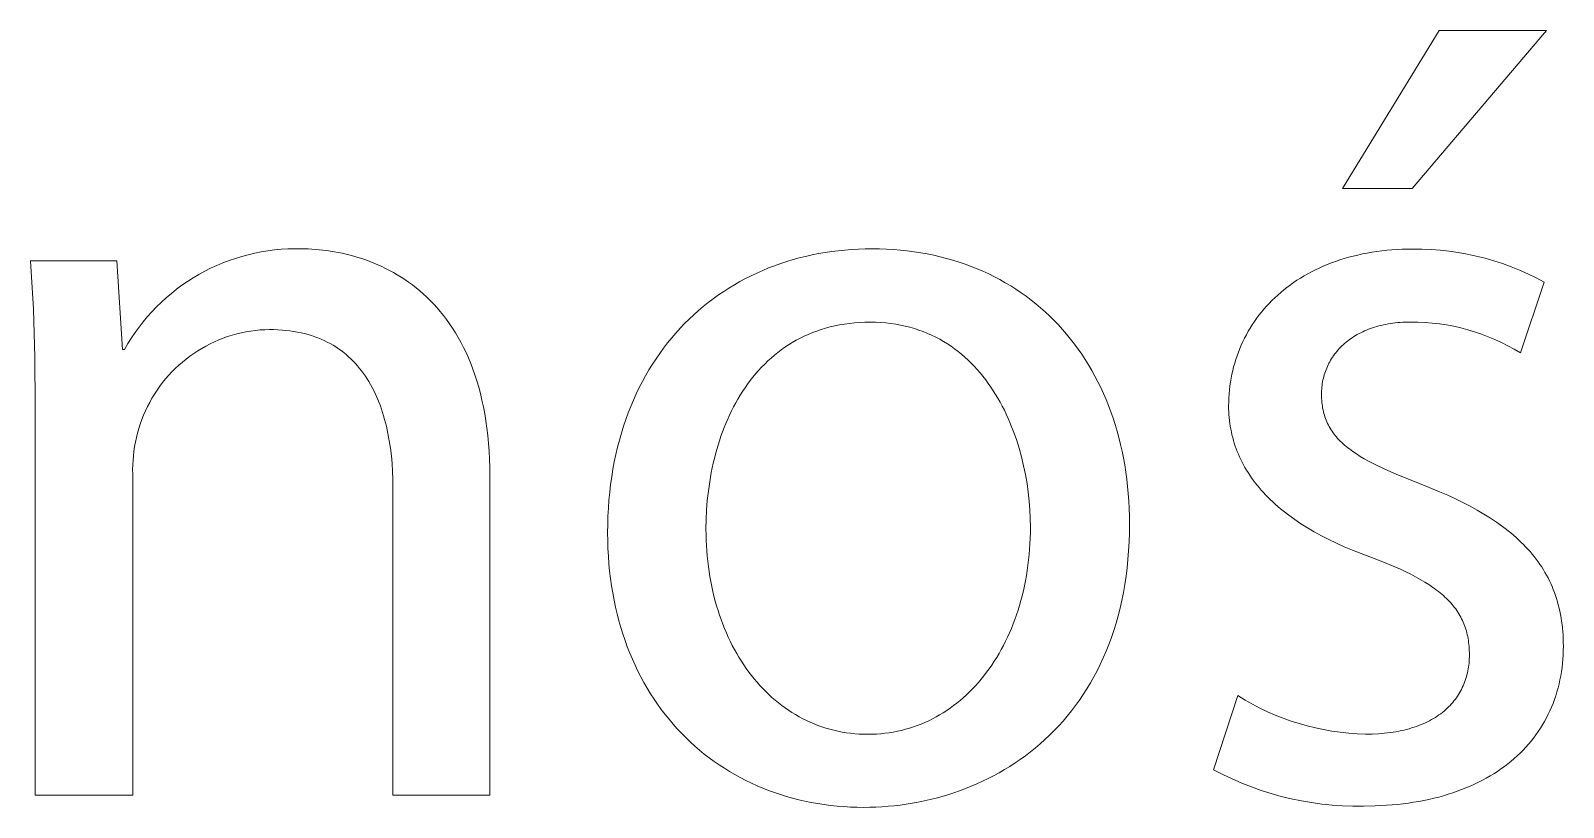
# Model space of a CAD drawing. Header units: millimetres. Extents: x -962 to 3068, y -237 to 2578.
# Drawn here: x 2479.6 to 2535.7, y -170.2 to -141.8 of the extents above; entities that cross this region are included whole.
import ezdxf

# ---------------------------------------------------------------- set-up
doc = ezdxf.new("R2010")
doc.units = ezdxf.units.MM
doc.header["$MEASUREMENT"] = 0
doc.layers.add('Domyślny', color=7, linetype='Continuous', true_color=0x000000)

msp = doc.modelspace()

# ---------------------------------------------------------------- linework, layer by layer
at = {"layer": 'Domyślny', "color": 18, "lineweight": 15, "true_color": 0x000000}
for p, q in [((2527.588, -147.605), (2531.131, -141.834)), ((2535.049, -141.834), (2530.137, -147.605)), ((2531.131, -141.834), (2535.049, -141.834)), ((2530.137, -147.605), (2527.588, -147.605)), ((2486.877, -150.241), (2487.108, -150.161)), ((2487.108, -150.161), (2487.341, -150.09)), ((2487.341, -150.09), (2487.576, -150.027)), ((2487.576, -150.027), (2487.814, -149.971)), ((2487.814, -149.971), (2488.053, -149.924)), ((2488.053, -149.924), (2488.294, -149.885)), ((2488.294, -149.885), (2488.536, -149.854)), ((2488.536, -149.854), (2488.779, -149.831)), ((2488.779, -149.831), (2489.023, -149.817)), ((2489.023, -149.817), (2489.267, -149.811)), ((2489.267, -149.811), (2489.511, -149.813)), ((2489.511, -149.813), (2489.639, -149.814)), ((2489.639, -149.814), (2489.769, -149.818)), ((2489.769, -149.818), (2489.901, -149.824)), ((2489.901, -149.824), (2490.035, -149.833)), ((2490.035, -149.833), (2490.17, -149.844)), ((2490.17, -149.844), (2490.307, -149.859)), ((2490.307, -149.859), (2490.446, -149.876)), ((2490.446, -149.876), (2490.585, -149.896)), ((2490.585, -149.896), (2490.726, -149.919)), ((2490.726, -149.919), (2490.868, -149.945)), ((2490.868, -149.945), (2491.011, -149.974)), ((2491.011, -149.974), (2491.154, -150.007)), ((2491.154, -150.007), (2491.298, -150.043)), ((2491.298, -150.043), (2491.442, -150.082)), ((2491.442, -150.082), (2491.587, -150.125)), ((2491.587, -150.125), (2491.732, -150.171)), ((2491.732, -150.171), (2491.877, -150.221)), ((2507.498, -150.209), (2507.727, -150.146)), ((2507.727, -150.146), (2507.959, -150.088)), ((2507.959, -150.088), (2508.193, -150.036)), ((2508.193, -150.036), (2508.43, -149.989)), ((2508.43, -149.989), (2508.668, -149.948)), ((2508.668, -149.948), (2508.909, -149.912)), ((2508.909, -149.912), (2509.152, -149.881)), ((2509.152, -149.881), (2509.397, -149.856)), ((2509.397, -149.856), (2509.643, -149.837)), ((2509.643, -149.837), (2509.892, -149.823)), ((2509.892, -149.823), (2510.142, -149.814)), ((2510.142, -149.814), (2510.394, -149.812)), ((2510.394, -149.812), (2510.656, -149.815)), ((2510.656, -149.815), (2510.915, -149.823)), ((2510.915, -149.823), (2511.171, -149.838)), ((2511.171, -149.838), (2511.425, -149.859)), ((2511.425, -149.859), (2511.675, -149.885)), ((2511.675, -149.885), (2511.923, -149.917)), ((2511.923, -149.917), (2512.168, -149.955)), ((2512.168, -149.955), (2512.409, -149.999)), ((2512.409, -149.999), (2512.648, -150.047)), ((2512.648, -150.047), (2512.884, -150.102)), ((2512.884, -150.102), (2513.116, -150.162)), ((2513.116, -150.162), (2513.346, -150.227)), ((2527.496, -150.22), (2527.656, -150.17)), ((2527.656, -150.17), (2527.818, -150.123)), ((2527.818, -150.123), (2527.983, -150.079)), ((2527.983, -150.079), (2528.15, -150.039)), ((2528.15, -150.039), (2528.32, -150.002)), ((2528.32, -150.002), (2528.493, -149.968)), ((2528.493, -149.968), (2528.669, -149.937)), ((2528.669, -149.937), (2528.847, -149.91)), ((2528.847, -149.91), (2529.027, -149.886)), ((2529.027, -149.886), (2529.211, -149.866)), ((2529.211, -149.866), (2529.396, -149.849)), ((2529.396, -149.849), (2529.585, -149.836)), ((2529.585, -149.836), (2529.775, -149.827)), ((2529.775, -149.827), (2529.969, -149.821)), ((2529.969, -149.821), (2530.164, -149.82)), ((2530.164, -149.82), (2530.498, -149.823)), ((2530.498, -149.823), (2530.832, -149.838)), ((2530.832, -149.838), (2531.164, -149.863)), ((2531.164, -149.863), (2531.496, -149.9)), ((2531.496, -149.9), (2531.826, -149.949)), ((2531.826, -149.949), (2532.155, -150.008)), ((2532.155, -150.008), (2532.481, -150.078)), ((2532.481, -150.078), (2532.805, -150.16)), ((2532.805, -150.16), (2533.126, -150.252)), ((2479.722, -152.021), (2479.62, -150.256)), ((2479.62, -150.256), (2482.774, -150.256)), ((2482.774, -150.256), (2482.975, -153.49)), ((2485.561, -150.876), (2485.771, -150.752)), ((2485.771, -150.752), (2485.985, -150.635)), ((2485.985, -150.635), (2486.202, -150.525)), ((2486.202, -150.525), (2486.424, -150.423)), ((2486.424, -150.423), (2486.649, -150.328)), ((2486.649, -150.328), (2486.877, -150.241)), ((2491.877, -150.221), (2492.022, -150.275)), ((2492.022, -150.275), (2492.167, -150.332)), ((2492.167, -150.332), (2492.312, -150.393)), ((2492.312, -150.393), (2492.456, -150.459)), ((2492.456, -150.459), (2492.6, -150.528)), ((2492.6, -150.528), (2492.743, -150.602)), ((2492.743, -150.602), (2492.885, -150.679)), ((2492.885, -150.679), (2493.026, -150.761)), ((2493.026, -150.761), (2493.166, -150.847)), ((2505.967, -150.797), (2506.177, -150.697)), ((2506.177, -150.697), (2506.39, -150.603)), ((2506.39, -150.603), (2506.606, -150.514)), ((2506.606, -150.514), (2506.825, -150.43)), ((2506.825, -150.43), (2507.047, -150.351)), ((2507.047, -150.351), (2507.271, -150.277)), ((2507.271, -150.277), (2507.498, -150.209)), ((2513.346, -150.227), (2513.572, -150.298)), ((2513.572, -150.298), (2513.795, -150.374)), ((2513.795, -150.374), (2514.015, -150.456)), ((2514.015, -150.456), (2514.231, -150.542)), ((2514.231, -150.542), (2514.444, -150.634)), ((2514.444, -150.634), (2514.654, -150.731)), ((2514.654, -150.731), (2514.86, -150.833)), ((2526.187, -150.805), (2526.321, -150.728)), ((2526.321, -150.728), (2526.458, -150.655)), ((2526.458, -150.655), (2526.598, -150.584)), ((2526.598, -150.584), (2526.74, -150.516)), ((2526.74, -150.516), (2526.886, -150.451)), ((2526.886, -150.451), (2527.034, -150.389)), ((2527.034, -150.389), (2527.186, -150.33)), ((2527.186, -150.33), (2527.339, -150.273)), ((2527.339, -150.273), (2527.496, -150.22)), ((2533.126, -150.252), (2533.443, -150.355)), ((2533.443, -150.355), (2533.757, -150.469)), ((2533.757, -150.469), (2534.067, -150.593)), ((2534.067, -150.593), (2534.372, -150.728)), ((2534.372, -150.728), (2534.673, -150.873)), ((2484.767, -151.443), (2484.958, -151.291)), ((2484.958, -151.291), (2485.154, -151.146)), ((2485.154, -151.146), (2485.355, -151.008)), ((2485.355, -151.008), (2485.561, -150.876)), ((2493.166, -150.847), (2493.305, -150.938)), ((2493.305, -150.938), (2493.442, -151.033)), ((2493.442, -151.033), (2493.578, -151.133)), ((2493.578, -151.133), (2493.713, -151.237)), ((2493.713, -151.237), (2493.846, -151.346)), ((2504.962, -151.371), (2505.156, -151.246)), ((2505.156, -151.246), (2505.354, -151.126)), ((2505.354, -151.126), (2505.555, -151.011)), ((2505.555, -151.011), (2505.76, -150.902)), ((2505.76, -150.902), (2505.967, -150.797)), ((2514.86, -150.833), (2515.062, -150.94)), ((2515.062, -150.94), (2515.261, -151.052)), ((2515.261, -151.052), (2515.457, -151.169)), ((2515.457, -151.169), (2515.648, -151.291)), ((2515.648, -151.291), (2515.836, -151.417)), ((2525.331, -151.411), (2525.444, -151.317)), ((2525.444, -151.317), (2525.56, -151.225)), ((2525.56, -151.225), (2525.68, -151.136)), ((2525.68, -151.136), (2525.802, -151.049)), ((2525.802, -151.049), (2525.927, -150.965)), ((2525.927, -150.965), (2526.055, -150.884)), ((2526.055, -150.884), (2526.187, -150.805)), ((2534.969, -151.027), (2534.097, -153.618)), ((2534.673, -150.873), (2534.969, -151.027)), ((2484.226, -151.935), (2484.4, -151.765)), ((2484.4, -151.765), (2484.581, -151.601)), ((2484.581, -151.601), (2484.767, -151.443)), ((2493.846, -151.346), (2493.976, -151.46)), ((2493.976, -151.46), (2494.105, -151.579)), ((2494.105, -151.579), (2494.232, -151.703)), ((2494.232, -151.703), (2494.357, -151.832)), ((2494.357, -151.832), (2494.479, -151.966)), ((2504.218, -151.921), (2504.399, -151.776)), ((2504.399, -151.776), (2504.583, -151.636)), ((2504.583, -151.636), (2504.771, -151.501)), ((2504.771, -151.501), (2504.962, -151.371)), ((2515.836, -151.417), (2516.021, -151.549)), ((2516.021, -151.549), (2516.201, -151.685)), ((2516.201, -151.685), (2516.378, -151.826)), ((2516.378, -151.826), (2516.551, -151.971)), ((2524.811, -151.915), (2524.908, -151.81)), ((2524.908, -151.81), (2525.009, -151.707)), ((2525.009, -151.707), (2525.113, -151.606)), ((2525.113, -151.606), (2525.221, -151.507)), ((2525.221, -151.507), (2525.331, -151.411)), ((2479.776, -153.789), (2479.722, -152.021)), ((2483.738, -152.48), (2483.894, -152.293)), ((2483.894, -152.293), (2484.057, -152.111)), ((2484.057, -152.111), (2484.226, -151.935)), ((2494.479, -151.966), (2494.598, -152.105)), ((2494.598, -152.105), (2494.715, -152.249)), ((2494.715, -152.249), (2494.83, -152.399)), ((2494.83, -152.399), (2494.941, -152.555)), ((2503.533, -152.549), (2503.699, -152.385)), ((2503.699, -152.385), (2503.868, -152.226)), ((2503.868, -152.226), (2504.041, -152.071)), ((2504.041, -152.071), (2504.218, -151.921)), ((2516.551, -151.971), (2516.719, -152.121)), ((2516.719, -152.121), (2516.884, -152.276)), ((2516.884, -152.276), (2517.045, -152.435)), ((2517.045, -152.435), (2517.202, -152.598)), ((2524.369, -152.472), (2524.451, -152.357)), ((2524.451, -152.357), (2524.536, -152.243)), ((2524.536, -152.243), (2524.625, -152.132)), ((2524.625, -152.132), (2524.716, -152.023)), ((2524.716, -152.023), (2524.811, -151.915)), ((2483.308, -153.072), (2483.444, -152.87)), ((2483.444, -152.87), (2483.588, -152.673)), ((2483.588, -152.673), (2483.738, -152.48)), ((2486.988, -152.972), (2486.822, -153.024)), ((2487.155, -152.925), (2486.988, -152.972)), ((2487.324, -152.885), (2487.155, -152.925)), ((2487.494, -152.85), (2487.324, -152.885)), ((2487.665, -152.821), (2487.494, -152.85)), ((2487.837, -152.798), (2487.665, -152.821)), ((2488.01, -152.781), (2487.837, -152.798)), ((2488.183, -152.77), (2488.01, -152.781)), ((2488.357, -152.765), (2488.183, -152.77)), ((2488.511, -152.767), (2488.357, -152.765)), ((2488.662, -152.773), (2488.511, -152.767)), ((2488.811, -152.782), (2488.662, -152.773)), ((2488.956, -152.796), (2488.811, -152.782)), ((2489.098, -152.812), (2488.956, -152.796)), ((2489.237, -152.833), (2489.098, -152.812)), ((2489.373, -152.857), (2489.237, -152.833)), ((2489.506, -152.884), (2489.373, -152.857)), ((2489.636, -152.915), (2489.506, -152.884)), ((2489.763, -152.949), (2489.636, -152.915)), ((2489.887, -152.987), (2489.763, -152.949)), ((2490.009, -153.028), (2489.887, -152.987)), ((2494.941, -152.555), (2495.049, -152.715)), ((2495.049, -152.715), (2495.155, -152.882)), ((2495.155, -152.882), (2495.256, -153.054)), ((2503.061, -153.071), (2503.214, -152.892)), ((2503.214, -152.892), (2503.372, -152.718)), ((2503.372, -152.718), (2503.533, -152.549)), ((2507.901, -153.008), (2507.754, -153.081)), ((2508.052, -152.94), (2507.901, -153.008)), ((2508.205, -152.877), (2508.052, -152.94)), ((2508.363, -152.818), (2508.205, -152.877)), ((2508.523, -152.763), (2508.363, -152.818)), ((2508.687, -152.714), (2508.523, -152.763)), ((2508.854, -152.669), (2508.687, -152.714)), ((2509.025, -152.629), (2508.854, -152.669)), ((2509.198, -152.594), (2509.025, -152.629)), ((2509.376, -152.565), (2509.198, -152.594)), ((2509.557, -152.54), (2509.376, -152.565)), ((2509.741, -152.521), (2509.557, -152.54)), ((2509.928, -152.507), (2509.741, -152.521)), ((2510.119, -152.498), (2509.928, -152.507)), ((2510.314, -152.496), (2510.119, -152.498)), ((2510.509, -152.499), (2510.314, -152.496)), ((2510.7, -152.508), (2510.509, -152.499)), ((2510.888, -152.523), (2510.7, -152.508)), ((2511.072, -152.543), (2510.888, -152.523)), ((2511.252, -152.57), (2511.072, -152.543)), ((2511.429, -152.602), (2511.252, -152.57)), ((2511.602, -152.639), (2511.429, -152.602)), ((2511.772, -152.682), (2511.602, -152.639)), ((2511.938, -152.73), (2511.772, -152.682)), ((2512.101, -152.783), (2511.938, -152.73)), ((2512.26, -152.841), (2512.101, -152.783)), ((2512.415, -152.904), (2512.26, -152.841)), ((2512.567, -152.971), (2512.415, -152.904)), ((2512.716, -153.044), (2512.567, -152.971)), ((2517.202, -152.598), (2517.355, -152.766)), ((2517.355, -152.766), (2517.503, -152.938)), ((2517.503, -152.938), (2517.648, -153.114)), ((2524.01, -153.076), (2524.075, -152.952)), ((2524.075, -152.952), (2524.144, -152.829)), ((2524.144, -152.829), (2524.216, -152.709)), ((2524.216, -152.709), (2524.291, -152.59)), ((2524.291, -152.59), (2524.369, -152.472)), ((2528.069, -152.985), (2528.007, -153.023)), ((2528.132, -152.948), (2528.069, -152.985)), ((2528.197, -152.913), (2528.132, -152.948)), ((2528.263, -152.879), (2528.197, -152.913)), ((2528.331, -152.846), (2528.263, -152.879)), ((2528.4, -152.814), (2528.331, -152.846)), ((2528.47, -152.784), (2528.4, -152.814)), ((2528.542, -152.755), (2528.47, -152.784)), ((2528.616, -152.728), (2528.542, -152.755)), ((2528.691, -152.701), (2528.616, -152.728)), ((2528.767, -152.677), (2528.691, -152.701)), ((2528.845, -152.653), (2528.767, -152.677)), ((2528.925, -152.632), (2528.845, -152.653)), ((2529.005, -152.611), (2528.925, -152.632)), ((2529.088, -152.592), (2529.005, -152.611)), ((2529.171, -152.575), (2529.088, -152.592)), ((2529.256, -152.559), (2529.171, -152.575)), ((2529.343, -152.545), (2529.256, -152.559)), ((2529.43, -152.532), (2529.343, -152.545)), ((2529.52, -152.521), (2529.43, -152.532)), ((2529.61, -152.512), (2529.52, -152.521)), ((2529.702, -152.504), (2529.61, -152.512)), ((2529.796, -152.498), (2529.702, -152.504)), ((2529.89, -152.494), (2529.796, -152.498)), ((2529.986, -152.491), (2529.89, -152.494)), ((2530.084, -152.49), (2529.986, -152.491)), ((2530.348, -152.494), (2530.084, -152.49)), ((2530.611, -152.506), (2530.348, -152.494)), ((2530.874, -152.528), (2530.611, -152.506)), ((2531.136, -152.558), (2530.874, -152.528)), ((2531.397, -152.598), (2531.136, -152.558)), ((2531.657, -152.647), (2531.397, -152.598)), ((2531.914, -152.705), (2531.657, -152.647)), ((2532.169, -152.772), (2531.914, -152.705)), ((2532.422, -152.848), (2532.169, -152.772)), ((2532.672, -152.933), (2532.422, -152.848)), ((2532.919, -153.026), (2532.672, -152.933)), ((2482.975, -153.49), (2483.055, -153.49)), ((2483.055, -153.49), (2483.178, -153.279)), ((2483.178, -153.279), (2483.308, -153.072)), ((2485.727, -153.543), (2485.582, -153.638)), ((2485.875, -153.453), (2485.727, -153.543)), ((2486.027, -153.368), (2485.875, -153.453)), ((2486.181, -153.288), (2486.027, -153.368)), ((2486.338, -153.214), (2486.181, -153.288)), ((2486.497, -153.145), (2486.338, -153.214)), ((2486.659, -153.082), (2486.497, -153.145)), ((2486.822, -153.024), (2486.659, -153.082)), ((2490.127, -153.072), (2490.009, -153.028)), ((2490.243, -153.119), (2490.127, -153.072)), ((2490.355, -153.17), (2490.243, -153.119)), ((2490.465, -153.224), (2490.355, -153.17)), ((2490.572, -153.28), (2490.465, -153.224)), ((2490.677, -153.34), (2490.572, -153.28)), ((2490.778, -153.403), (2490.677, -153.34)), ((2490.877, -153.469), (2490.778, -153.403)), ((2490.973, -153.537), (2490.877, -153.469)), ((2491.067, -153.609), (2490.973, -153.537)), ((2495.256, -153.054), (2495.355, -153.232)), ((2495.355, -153.232), (2495.45, -153.416)), ((2495.45, -153.416), (2495.541, -153.605)), ((2502.626, -153.635), (2502.766, -153.442)), ((2502.766, -153.442), (2502.911, -153.254)), ((2502.911, -153.254), (2503.061, -153.071)), ((2507.067, -153.505), (2506.939, -153.602)), ((2507.198, -153.412), (2507.067, -153.505)), ((2507.332, -153.323), (2507.198, -153.412)), ((2507.469, -153.238), (2507.332, -153.323)), ((2507.61, -153.157), (2507.469, -153.238)), ((2507.754, -153.081), (2507.61, -153.157)), ((2512.861, -153.12), (2512.716, -153.044)), ((2513.002, -153.201), (2512.861, -153.12)), ((2513.141, -153.287), (2513.002, -153.201)), ((2513.276, -153.376), (2513.141, -153.287)), ((2513.407, -153.47), (2513.276, -153.376)), ((2513.536, -153.568), (2513.407, -153.47)), ((2513.66, -153.669), (2513.536, -153.568)), ((2517.648, -153.114), (2517.788, -153.295)), ((2517.788, -153.295), (2517.924, -153.48)), ((2517.924, -153.48), (2518.055, -153.669)), ((2523.782, -153.59), (2523.834, -153.459)), ((2523.834, -153.459), (2523.889, -153.33)), ((2523.889, -153.33), (2523.948, -153.202)), ((2523.948, -153.202), (2524.01, -153.076)), ((2527.384, -153.563), (2527.343, -153.614)), ((2527.428, -153.512), (2527.384, -153.563)), ((2527.473, -153.462), (2527.428, -153.512)), ((2527.519, -153.414), (2527.473, -153.462)), ((2527.567, -153.366), (2527.519, -153.414)), ((2527.617, -153.319), (2527.567, -153.366)), ((2527.668, -153.274), (2527.617, -153.319)), ((2527.721, -153.229), (2527.668, -153.274)), ((2527.775, -153.186), (2527.721, -153.229)), ((2527.831, -153.143), (2527.775, -153.186)), ((2527.888, -153.102), (2527.831, -153.143)), ((2527.947, -153.062), (2527.888, -153.102)), ((2528.007, -153.023), (2527.947, -153.062)), ((2533.162, -153.128), (2532.919, -153.026)), ((2533.402, -153.238), (2533.162, -153.128)), ((2533.638, -153.356), (2533.402, -153.238)), ((2533.87, -153.483), (2533.638, -153.356)), ((2534.097, -153.618), (2533.87, -153.483)), ((2479.781, -155.557), (2479.776, -153.789)), ((2485.036, -154.066), (2484.91, -154.185)), ((2485.167, -153.952), (2485.036, -154.066)), ((2485.302, -153.843), (2485.167, -153.952)), ((2485.44, -153.738), (2485.302, -153.843)), ((2485.582, -153.638), (2485.44, -153.738)), ((2491.158, -153.683), (2491.067, -153.609)), ((2491.246, -153.76), (2491.158, -153.683)), ((2491.332, -153.839), (2491.246, -153.76)), ((2491.415, -153.922), (2491.332, -153.839)), ((2491.495, -154.007), (2491.415, -153.922)), ((2491.573, -154.094), (2491.495, -154.007)), ((2491.648, -154.184), (2491.573, -154.094)), ((2495.541, -153.605), (2495.629, -153.801)), ((2495.629, -153.801), (2495.712, -154.003)), ((2495.712, -154.003), (2495.792, -154.21)), ((2502.23, -154.241), (2502.357, -154.034)), ((2502.357, -154.034), (2502.489, -153.832)), ((2502.489, -153.832), (2502.626, -153.635)), ((2506.461, -154.025), (2506.349, -154.139)), ((2506.576, -153.914), (2506.461, -154.025)), ((2506.694, -153.806), (2506.576, -153.914)), ((2506.815, -153.702), (2506.694, -153.806)), ((2506.939, -153.602), (2506.815, -153.702)), ((2513.782, -153.774), (2513.66, -153.669)), ((2513.9, -153.883), (2513.782, -153.774)), ((2514.016, -153.995), (2513.9, -153.883)), ((2514.127, -154.11), (2514.016, -153.995)), ((2514.236, -154.229), (2514.127, -154.11)), ((2518.055, -153.669), (2518.182, -153.862)), ((2518.182, -153.862), (2518.305, -154.059)), ((2518.305, -154.059), (2518.423, -154.26)), ((2523.575, -154.264), (2523.61, -154.126)), ((2523.61, -154.126), (2523.648, -153.99)), ((2523.648, -153.99), (2523.689, -153.855)), ((2523.689, -153.855), (2523.734, -153.722)), ((2523.734, -153.722), (2523.782, -153.59)), ((2527.038, -154.115), (2527.012, -154.175)), ((2527.065, -154.056), (2527.038, -154.115)), ((2527.094, -153.998), (2527.065, -154.056)), ((2527.125, -153.941), (2527.094, -153.998)), ((2527.157, -153.885), (2527.125, -153.941)), ((2527.191, -153.829), (2527.157, -153.885)), ((2527.227, -153.774), (2527.191, -153.829)), ((2527.264, -153.72), (2527.227, -153.774)), ((2527.302, -153.667), (2527.264, -153.72)), ((2527.343, -153.614), (2527.302, -153.667)), ((2484.555, -154.566), (2484.446, -154.701)), ((2484.669, -154.435), (2484.555, -154.566)), ((2484.787, -154.308), (2484.669, -154.435)), ((2484.91, -154.185), (2484.787, -154.308)), ((2491.721, -154.276), (2491.648, -154.184)), ((2491.791, -154.371), (2491.721, -154.276)), ((2491.859, -154.468), (2491.791, -154.371)), ((2491.925, -154.568), (2491.859, -154.468)), ((2491.988, -154.669), (2491.925, -154.568)), ((2492.048, -154.773), (2491.988, -154.669)), ((2495.792, -154.21), (2495.867, -154.425)), ((2495.867, -154.425), (2495.938, -154.645)), ((2495.938, -154.645), (2496.005, -154.872)), ((2501.876, -154.888), (2501.989, -154.668)), ((2501.989, -154.668), (2502.107, -154.452)), ((2502.107, -154.452), (2502.23, -154.241)), ((2505.933, -154.629), (2505.837, -154.759)), ((2506.033, -154.502), (2505.933, -154.629)), ((2506.135, -154.378), (2506.033, -154.502)), ((2506.24, -154.257), (2506.135, -154.378)), ((2506.349, -154.139), (2506.24, -154.257)), ((2514.342, -154.35), (2514.236, -154.229)), ((2514.444, -154.475), (2514.342, -154.35)), ((2514.543, -154.603), (2514.444, -154.475)), ((2514.639, -154.733), (2514.543, -154.603)), ((2518.423, -154.26), (2518.537, -154.464)), ((2518.537, -154.464), (2518.646, -154.673)), ((2518.646, -154.673), (2518.75, -154.886)), ((2523.473, -154.825), (2523.493, -154.683)), ((2523.493, -154.683), (2523.517, -154.542)), ((2523.517, -154.542), (2523.544, -154.402)), ((2523.544, -154.402), (2523.575, -154.264)), ((2526.864, -154.672), (2526.853, -154.737)), ((2526.877, -154.608), (2526.864, -154.672)), ((2526.891, -154.545), (2526.877, -154.608)), ((2526.907, -154.481), (2526.891, -154.545)), ((2526.925, -154.419), (2526.907, -154.481)), ((2526.944, -154.357), (2526.925, -154.419)), ((2526.965, -154.296), (2526.944, -154.357)), ((2526.988, -154.235), (2526.965, -154.296)), ((2527.012, -154.175), (2526.988, -154.235)), ((2484.147, -155.127), (2484.057, -155.275)), ((2484.241, -154.981), (2484.147, -155.127)), ((2484.341, -154.839), (2484.241, -154.981)), ((2484.446, -154.701), (2484.341, -154.839)), ((2492.107, -154.879), (2492.048, -154.773)), ((2492.163, -154.988), (2492.107, -154.879)), ((2492.216, -155.098), (2492.163, -154.988)), ((2492.268, -155.21), (2492.216, -155.098)), ((2492.317, -155.324), (2492.268, -155.21)), ((2496.005, -154.872), (2496.067, -155.105)), ((2496.067, -155.105), (2496.124, -155.345)), ((2501.664, -155.342), (2501.767, -155.112)), ((2501.767, -155.112), (2501.876, -154.888)), ((2505.567, -155.165), (2505.483, -155.305)), ((2505.654, -155.027), (2505.567, -155.165)), ((2505.744, -154.891), (2505.654, -155.027)), ((2505.837, -154.759), (2505.744, -154.891)), ((2514.732, -154.866), (2514.639, -154.733)), ((2514.822, -155.002), (2514.732, -154.866)), ((2514.908, -155.14), (2514.822, -155.002)), ((2514.992, -155.28), (2514.908, -155.14)), ((2518.75, -154.886), (2518.85, -155.102)), ((2518.85, -155.102), (2518.945, -155.322)), ((2523.435, -155.257), (2523.444, -155.112)), ((2523.444, -155.112), (2523.457, -154.968)), ((2523.457, -154.968), (2523.473, -154.825)), ((2526.826, -155), (2526.823, -155.067)), ((2526.823, -155.067), (2526.823, -155.134)), ((2526.823, -155.134), (2526.823, -155.21)), ((2526.823, -155.21), (2526.826, -155.284)), ((2526.83, -154.934), (2526.826, -155)), ((2526.836, -154.868), (2526.83, -154.934)), ((2526.844, -154.802), (2526.836, -154.868)), ((2526.853, -154.737), (2526.844, -154.802)), ((2479.781, -169.796), (2479.781, -155.557)), ((2483.819, -155.738), (2483.751, -155.898)), ((2483.893, -155.581), (2483.819, -155.738)), ((2483.972, -155.427), (2483.893, -155.581)), ((2484.057, -155.275), (2483.972, -155.427)), ((2492.363, -155.441), (2492.317, -155.324)), ((2492.408, -155.559), (2492.363, -155.441)), ((2492.45, -155.679), (2492.408, -155.559)), ((2492.49, -155.8), (2492.45, -155.679)), ((2492.528, -155.924), (2492.49, -155.8)), ((2496.124, -155.345), (2496.176, -155.591)), ((2496.176, -155.591), (2496.224, -155.844)), ((2501.471, -155.813), (2501.565, -155.575)), ((2501.565, -155.575), (2501.664, -155.342)), ((2505.25, -155.741), (2505.178, -155.89)), ((2505.325, -155.593), (2505.25, -155.741)), ((2505.402, -155.448), (2505.325, -155.593)), ((2505.483, -155.305), (2505.402, -155.448)), ((2515.073, -155.423), (2514.992, -155.28)), ((2515.15, -155.567), (2515.073, -155.423)), ((2515.225, -155.714), (2515.15, -155.567)), ((2515.296, -155.862), (2515.225, -155.714)), ((2518.945, -155.322), (2519.036, -155.546)), ((2519.036, -155.546), (2519.121, -155.773)), ((2519.121, -155.773), (2519.202, -156.004)), ((2523.427, -155.55), (2523.429, -155.403)), ((2523.428, -155.659), (2523.427, -155.55)), ((2523.432, -155.768), (2523.428, -155.659)), ((2523.429, -155.403), (2523.435, -155.257)), ((2523.438, -155.876), (2523.432, -155.768)), ((2526.826, -155.284), (2526.83, -155.357)), ((2526.83, -155.357), (2526.836, -155.428)), ((2526.836, -155.428), (2526.844, -155.499)), ((2526.844, -155.499), (2526.854, -155.568)), ((2526.854, -155.568), (2526.865, -155.636)), ((2526.865, -155.636), (2526.878, -155.703)), ((2526.878, -155.703), (2526.892, -155.769)), ((2526.892, -155.769), (2526.909, -155.834)), ((2483.63, -156.223), (2483.579, -156.389)), ((2483.688, -156.059), (2483.63, -156.223)), ((2483.751, -155.898), (2483.688, -156.059)), ((2492.564, -156.049), (2492.528, -155.924)), ((2492.598, -156.176), (2492.564, -156.049)), ((2492.629, -156.304), (2492.598, -156.176)), ((2492.686, -156.565), (2492.629, -156.304)), ((2496.224, -155.844), (2496.266, -156.104)), ((2496.266, -156.104), (2496.303, -156.371)), ((2496.303, -156.371), (2496.335, -156.645)), ((2501.222, -156.553), (2501.3, -156.302)), ((2501.3, -156.302), (2501.383, -156.055)), ((2501.383, -156.055), (2501.471, -155.813)), ((2504.98, -156.351), (2504.92, -156.509)), ((2505.043, -156.196), (2504.98, -156.351)), ((2505.109, -156.042), (2505.043, -156.196)), ((2505.178, -155.89), (2505.109, -156.042)), ((2515.365, -156.012), (2515.296, -155.862)), ((2515.431, -156.164), (2515.365, -156.012)), ((2515.493, -156.317), (2515.431, -156.164)), ((2515.553, -156.472), (2515.493, -156.317)), ((2519.202, -156.004), (2519.278, -156.239)), ((2519.278, -156.239), (2519.349, -156.477)), ((2523.447, -155.983), (2523.438, -155.876)), ((2523.458, -156.09), (2523.447, -155.983)), ((2523.471, -156.196), (2523.458, -156.09)), ((2523.487, -156.302), (2523.471, -156.196)), ((2523.506, -156.407), (2523.487, -156.302)), ((2526.909, -155.834), (2526.927, -155.898)), ((2526.927, -155.898), (2526.947, -155.96)), ((2526.947, -155.96), (2526.969, -156.022)), ((2526.969, -156.022), (2526.992, -156.083)), ((2526.992, -156.083), (2527.018, -156.142)), ((2527.018, -156.142), (2527.045, -156.201)), ((2527.045, -156.201), (2527.074, -156.259)), ((2527.074, -156.259), (2527.104, -156.316)), ((2527.104, -156.316), (2527.137, -156.373)), ((2483.454, -156.879), (2483.423, -157.045)), ((2483.491, -156.715), (2483.454, -156.879)), ((2483.532, -156.551), (2483.491, -156.715)), ((2483.579, -156.389), (2483.532, -156.551)), ((2492.735, -156.833), (2492.686, -156.565)), ((2492.776, -157.105), (2492.735, -156.833)), ((2496.335, -156.645), (2496.361, -156.926)), ((2496.361, -156.926), (2496.382, -157.213)), ((2501.082, -157.068), (2501.149, -156.808)), ((2501.149, -156.808), (2501.222, -156.553)), ((2504.809, -156.829), (2504.757, -156.991)), ((2504.863, -156.668), (2504.809, -156.829)), ((2504.92, -156.509), (2504.863, -156.668)), ((2515.61, -156.628), (2515.553, -156.472)), ((2515.665, -156.785), (2515.61, -156.628)), ((2515.716, -156.943), (2515.665, -156.785)), ((2519.349, -156.477), (2519.415, -156.718)), ((2519.415, -156.718), (2519.476, -156.963)), ((2523.526, -156.511), (2523.506, -156.407)), ((2523.55, -156.615), (2523.526, -156.511)), ((2523.576, -156.718), (2523.55, -156.615)), ((2523.604, -156.821), (2523.576, -156.718)), ((2523.635, -156.922), (2523.604, -156.821)), ((2523.668, -157.024), (2523.635, -156.922)), ((2527.137, -156.373), (2527.171, -156.428)), ((2527.171, -156.428), (2527.207, -156.483)), ((2527.207, -156.483), (2527.245, -156.536)), ((2527.245, -156.536), (2527.284, -156.589)), ((2527.284, -156.589), (2527.326, -156.642)), ((2527.326, -156.642), (2527.369, -156.694)), ((2527.369, -156.694), (2527.414, -156.745)), ((2527.414, -156.745), (2527.461, -156.795)), ((2527.461, -156.795), (2527.51, -156.845)), ((2527.51, -156.845), (2527.561, -156.894)), ((2527.561, -156.894), (2527.613, -156.943)), ((2483.378, -157.379), (2483.363, -157.547)), ((2483.398, -157.212), (2483.378, -157.379)), ((2483.423, -157.045), (2483.398, -157.212)), ((2492.809, -157.383), (2492.776, -157.105)), ((2492.834, -157.665), (2492.809, -157.383)), ((2496.382, -157.213), (2496.397, -157.508)), ((2500.963, -157.6), (2501.02, -157.332)), ((2501.02, -157.332), (2501.082, -157.068)), ((2504.621, -157.486), (2504.581, -157.653)), ((2504.663, -157.32), (2504.621, -157.486)), ((2504.709, -157.155), (2504.663, -157.32)), ((2504.757, -156.991), (2504.709, -157.155)), ((2515.764, -157.101), (2515.716, -156.943)), ((2515.853, -157.421), (2515.764, -157.101)), ((2515.931, -157.744), (2515.853, -157.421)), ((2519.476, -156.963), (2519.532, -157.211)), ((2519.532, -157.211), (2519.582, -157.462)), ((2519.582, -157.462), (2519.628, -157.717)), ((2523.704, -157.124), (2523.668, -157.024)), ((2523.742, -157.224), (2523.704, -157.124)), ((2523.783, -157.323), (2523.742, -157.224)), ((2523.826, -157.421), (2523.783, -157.323)), ((2523.872, -157.519), (2523.826, -157.421)), ((2527.613, -156.943), (2527.667, -156.991)), ((2527.667, -156.991), (2527.723, -157.038)), ((2527.723, -157.038), (2527.781, -157.085)), ((2527.781, -157.085), (2527.841, -157.132)), ((2527.841, -157.132), (2527.903, -157.178)), ((2527.903, -157.178), (2527.967, -157.224)), ((2527.967, -157.224), (2528.1, -157.314)), ((2528.1, -157.314), (2528.24, -157.404)), ((2528.24, -157.404), (2528.388, -157.492)), ((2528.388, -157.492), (2528.544, -157.579)), ((2483.353, -157.716), (2483.349, -157.884)), ((2483.349, -157.884), (2483.351, -158.053)), ((2483.363, -157.547), (2483.353, -157.716)), ((2492.852, -157.952), (2492.834, -157.665)), ((2492.862, -158.242), (2492.852, -157.952)), ((2496.397, -157.508), (2496.406, -157.811)), ((2496.406, -157.811), (2496.409, -158.12)), ((2500.868, -158.149), (2500.913, -157.872)), ((2500.913, -157.872), (2500.963, -157.6)), ((2504.51, -157.991), (2504.45, -158.332)), ((2504.581, -157.653), (2504.51, -157.991)), ((2515.997, -158.067), (2515.931, -157.744)), ((2519.628, -157.717), (2519.669, -157.975)), ((2519.669, -157.975), (2519.704, -158.236)), ((2523.92, -157.616), (2523.872, -157.519)), ((2523.971, -157.712), (2523.92, -157.616)), ((2524.024, -157.808), (2523.971, -157.712)), ((2524.08, -157.903), (2524.024, -157.808)), ((2524.138, -157.997), (2524.08, -157.903)), ((2524.199, -158.09), (2524.138, -157.997)), ((2528.544, -157.579), (2528.707, -157.666)), ((2528.707, -157.666), (2528.878, -157.752)), ((2528.878, -157.752), (2529.243, -157.923)), ((2529.243, -157.923), (2529.639, -158.096)), ((2483.351, -158.053), (2483.351, -169.796)), ((2492.866, -158.536), (2492.862, -158.242)), ((2492.866, -169.796), (2492.866, -158.536)), ((2496.409, -158.12), (2496.409, -169.796)), ((2500.795, -158.714), (2500.828, -158.43)), ((2500.828, -158.43), (2500.868, -158.149)), ((2504.45, -158.332), (2504.401, -158.676)), ((2516.054, -158.391), (2515.997, -158.067)), ((2516.099, -158.715), (2516.054, -158.391)), ((2519.704, -158.236), (2519.734, -158.5)), ((2519.734, -158.5), (2519.758, -158.766)), ((2524.263, -158.183), (2524.199, -158.09)), ((2524.329, -158.275), (2524.263, -158.183)), ((2524.397, -158.366), (2524.329, -158.275)), ((2524.468, -158.456), (2524.397, -158.366)), ((2524.542, -158.546), (2524.468, -158.456)), ((2524.618, -158.634), (2524.542, -158.546)), ((2529.639, -158.096), (2530.527, -158.449)), ((2530.527, -158.449), (2530.84, -158.572)), ((2530.84, -158.572), (2531.144, -158.698)), ((2500.746, -159.296), (2500.768, -159.003)), ((2500.768, -159.003), (2500.795, -158.714)), ((2504.363, -159.022), (2504.336, -159.369)), ((2504.401, -158.676), (2504.363, -159.022)), ((2516.134, -159.037), (2516.099, -158.715)), ((2516.159, -159.356), (2516.134, -159.037)), ((2519.758, -158.766), (2519.777, -159.036)), ((2519.777, -159.036), (2519.791, -159.309)), ((2524.697, -158.722), (2524.618, -158.634)), ((2524.778, -158.81), (2524.697, -158.722)), ((2524.862, -158.896), (2524.778, -158.81)), ((2524.949, -158.982), (2524.862, -158.896)), ((2525.038, -159.066), (2524.949, -158.982)), ((2525.13, -159.15), (2525.038, -159.066)), ((2525.224, -159.233), (2525.13, -159.15)), ((2531.144, -158.698), (2531.438, -158.826)), ((2531.438, -158.826), (2531.722, -158.957)), ((2531.722, -158.957), (2531.997, -159.091)), ((2531.997, -159.091), (2532.262, -159.228)), ((2500.721, -159.894), (2500.731, -159.593)), ((2500.731, -159.593), (2500.746, -159.296)), ((2504.32, -159.717), (2504.315, -160.065)), ((2504.336, -159.369), (2504.32, -159.717)), ((2516.174, -159.672), (2516.159, -159.356)), ((2516.179, -159.984), (2516.174, -159.672)), ((2519.791, -159.309), (2519.8, -159.585)), ((2519.8, -159.585), (2519.802, -159.864)), ((2525.321, -159.316), (2525.224, -159.233)), ((2525.42, -159.397), (2525.321, -159.316)), ((2525.627, -159.557), (2525.42, -159.397)), ((2525.844, -159.714), (2525.627, -159.557)), ((2526.071, -159.868), (2525.844, -159.714)), ((2532.262, -159.228), (2532.517, -159.368)), ((2532.517, -159.368), (2532.762, -159.511)), ((2532.762, -159.511), (2532.998, -159.658)), ((2532.998, -159.658), (2533.223, -159.808)), ((2500.718, -160.199), (2500.721, -159.894)), ((2500.721, -160.486), (2500.718, -160.199)), ((2504.315, -160.065), (2504.317, -160.264)), ((2504.317, -160.264), (2504.322, -160.462)), ((2516.171, -160.393), (2516.177, -160.19)), ((2516.177, -160.19), (2516.179, -159.984)), ((2519.799, -160.199), (2519.788, -160.529)), ((2519.802, -159.864), (2519.799, -160.199)), ((2526.309, -160.017), (2526.071, -159.868)), ((2526.558, -160.163), (2526.309, -160.017)), ((2526.817, -160.306), (2526.558, -160.163)), ((2533.223, -159.808), (2533.439, -159.963)), ((2533.439, -159.963), (2533.543, -160.041)), ((2533.543, -160.041), (2533.645, -160.121)), ((2533.645, -160.121), (2533.744, -160.202)), ((2533.744, -160.202), (2533.841, -160.283)), ((2533.841, -160.283), (2533.936, -160.366)), ((2500.73, -160.77), (2500.721, -160.486)), ((2500.745, -161.05), (2500.73, -160.77)), ((2504.322, -160.462), (2504.331, -160.658)), ((2504.331, -160.658), (2504.344, -160.852)), ((2504.344, -160.852), (2504.359, -161.045)), ((2516.133, -160.993), (2516.149, -160.795)), ((2516.149, -160.795), (2516.162, -160.595)), ((2516.162, -160.595), (2516.171, -160.393)), ((2519.77, -160.852), (2519.745, -161.17)), ((2519.788, -160.529), (2519.77, -160.852)), ((2527.086, -160.444), (2526.817, -160.306)), ((2527.366, -160.579), (2527.086, -160.444)), ((2527.657, -160.71), (2527.366, -160.579)), ((2527.959, -160.837), (2527.657, -160.71)), ((2528.271, -160.96), (2527.959, -160.837)), ((2533.936, -160.366), (2534.027, -160.45)), ((2534.027, -160.45), (2534.117, -160.535)), ((2534.117, -160.535), (2534.204, -160.621)), ((2534.204, -160.621), (2534.288, -160.708)), ((2534.288, -160.708), (2534.37, -160.796)), ((2534.37, -160.796), (2534.449, -160.885)), ((2500.765, -161.327), (2500.745, -161.05)), ((2500.792, -161.6), (2500.765, -161.327)), ((2504.359, -161.045), (2504.379, -161.236)), ((2504.379, -161.236), (2504.402, -161.425)), ((2516.063, -161.574), (2516.089, -161.382)), ((2516.089, -161.382), (2516.113, -161.189)), ((2516.113, -161.189), (2516.133, -160.993)), ((2519.745, -161.17), (2519.713, -161.482)), ((2528.594, -161.079), (2528.271, -160.96)), ((2529.066, -161.26), (2528.594, -161.079)), ((2529.502, -161.442), (2529.066, -161.26)), ((2534.449, -160.885), (2534.526, -160.976)), ((2534.526, -160.976), (2534.601, -161.068)), ((2534.601, -161.068), (2534.673, -161.161)), ((2534.673, -161.161), (2534.742, -161.255)), ((2534.742, -161.255), (2534.809, -161.351)), ((2534.809, -161.351), (2534.874, -161.448)), ((2500.823, -161.87), (2500.792, -161.6)), ((2500.861, -162.136), (2500.823, -161.87)), ((2504.402, -161.425), (2504.428, -161.613)), ((2504.428, -161.613), (2504.457, -161.798)), ((2504.457, -161.798), (2504.49, -161.981)), ((2515.961, -162.136), (2515.998, -161.951)), ((2515.998, -161.951), (2516.032, -161.764)), ((2516.032, -161.764), (2516.063, -161.574)), ((2519.675, -161.788), (2519.63, -162.088)), ((2519.713, -161.482), (2519.675, -161.788)), ((2529.706, -161.533), (2529.502, -161.442)), ((2529.902, -161.624), (2529.706, -161.533)), ((2530.088, -161.716), (2529.902, -161.624)), ((2530.266, -161.809), (2530.088, -161.716)), ((2530.436, -161.903), (2530.266, -161.809)), ((2530.597, -161.998), (2530.436, -161.903)), ((2534.874, -161.448), (2534.936, -161.546)), ((2534.936, -161.546), (2534.995, -161.645)), ((2534.995, -161.645), (2535.052, -161.746)), ((2535.052, -161.746), (2535.107, -161.848)), ((2535.107, -161.848), (2535.158, -161.952)), ((2535.158, -161.952), (2535.208, -162.057)), ((2500.904, -162.399), (2500.861, -162.136)), ((2500.952, -162.658), (2500.904, -162.399)), ((2504.49, -161.981), (2504.526, -162.163)), ((2504.526, -162.163), (2504.566, -162.342)), ((2504.566, -162.342), (2504.608, -162.519)), ((2504.608, -162.519), (2504.654, -162.694)), ((2515.831, -162.677), (2515.877, -162.499)), ((2515.877, -162.499), (2515.921, -162.319)), ((2515.921, -162.319), (2515.961, -162.136)), ((2519.578, -162.382), (2519.52, -162.671)), ((2519.63, -162.088), (2519.578, -162.382)), ((2530.75, -162.094), (2530.597, -161.998)), ((2530.895, -162.192), (2530.75, -162.094)), ((2530.964, -162.241), (2530.895, -162.192)), ((2531.032, -162.291), (2530.964, -162.241)), ((2531.097, -162.341), (2531.032, -162.291)), ((2531.16, -162.392), (2531.097, -162.341)), ((2531.222, -162.443), (2531.16, -162.392)), ((2531.281, -162.495), (2531.222, -162.443)), ((2531.338, -162.547), (2531.281, -162.495)), ((2535.208, -162.057), (2535.255, -162.163)), ((2535.255, -162.163), (2535.299, -162.271)), ((2535.299, -162.271), (2535.341, -162.38)), ((2535.341, -162.38), (2535.38, -162.491)), ((2535.38, -162.491), (2535.417, -162.603)), ((2501.006, -162.913), (2500.952, -162.658)), ((2501.065, -163.165), (2501.006, -162.913)), ((2504.654, -162.694), (2504.703, -162.867)), ((2504.703, -162.867), (2504.755, -163.038)), ((2504.755, -163.038), (2504.81, -163.206)), ((2515.671, -163.197), (2515.727, -163.026)), ((2515.727, -163.026), (2515.78, -162.853)), ((2515.78, -162.853), (2515.831, -162.677)), ((2519.456, -162.954), (2519.386, -163.231)), ((2519.52, -162.671), (2519.456, -162.954)), ((2531.394, -162.599), (2531.338, -162.547)), ((2531.448, -162.652), (2531.394, -162.599)), ((2531.499, -162.706), (2531.448, -162.652)), ((2531.549, -162.76), (2531.499, -162.706)), ((2531.597, -162.815), (2531.549, -162.76)), ((2531.643, -162.871), (2531.597, -162.815)), ((2531.687, -162.927), (2531.643, -162.871)), ((2531.73, -162.983), (2531.687, -162.927)), ((2531.77, -163.041), (2531.73, -162.983)), ((2531.809, -163.099), (2531.77, -163.041)), ((2535.417, -162.603), (2535.452, -162.717)), ((2535.452, -162.717), (2535.483, -162.832)), ((2535.483, -162.832), (2535.513, -162.949)), ((2535.513, -162.949), (2535.539, -163.067)), ((2535.539, -163.067), (2535.564, -163.187)), ((2501.13, -163.413), (2501.065, -163.165)), ((2501.199, -163.657), (2501.13, -163.413)), ((2501.274, -163.897), (2501.199, -163.657)), ((2504.81, -163.206), (2504.868, -163.372)), ((2504.868, -163.372), (2504.929, -163.535)), ((2504.929, -163.535), (2504.993, -163.696)), ((2515.484, -163.694), (2515.549, -163.531)), ((2515.549, -163.531), (2515.612, -163.365)), ((2515.612, -163.365), (2515.671, -163.197)), ((2519.309, -163.502), (2519.227, -163.768)), ((2519.386, -163.231), (2519.309, -163.502)), ((2531.846, -163.157), (2531.809, -163.099)), ((2531.881, -163.217), (2531.846, -163.157)), ((2531.915, -163.277), (2531.881, -163.217)), ((2531.946, -163.338), (2531.915, -163.277)), ((2531.976, -163.4), (2531.946, -163.338)), ((2532.004, -163.462), (2531.976, -163.4)), ((2532.031, -163.525), (2532.004, -163.462)), ((2532.056, -163.589), (2532.031, -163.525)), ((2532.079, -163.654), (2532.056, -163.589)), ((2532.1, -163.72), (2532.079, -163.654)), ((2535.564, -163.187), (2535.585, -163.309)), ((2535.585, -163.309), (2535.604, -163.432)), ((2535.604, -163.432), (2535.621, -163.557)), ((2535.621, -163.557), (2535.635, -163.683)), ((2501.354, -164.134), (2501.274, -163.897)), ((2501.438, -164.366), (2501.354, -164.134)), ((2504.993, -163.696), (2505.06, -163.854)), ((2505.06, -163.854), (2505.13, -164.01)), ((2505.13, -164.01), (2505.203, -164.163)), ((2505.203, -164.163), (2505.278, -164.314)), ((2515.193, -164.318), (2515.27, -164.166)), ((2515.27, -164.166), (2515.344, -164.011)), ((2515.344, -164.011), (2515.415, -163.854)), ((2515.415, -163.854), (2515.484, -163.694)), ((2519.139, -164.028), (2519.046, -164.282)), ((2519.227, -163.768), (2519.139, -164.028)), ((2532.12, -163.787), (2532.1, -163.72)), ((2532.138, -163.855), (2532.12, -163.787)), ((2532.154, -163.923), (2532.138, -163.855)), ((2532.169, -163.993), (2532.154, -163.923)), ((2532.182, -164.063), (2532.169, -163.993)), ((2532.194, -164.134), (2532.182, -164.063)), ((2532.204, -164.207), (2532.194, -164.134)), ((2532.212, -164.28), (2532.204, -164.207)), ((2535.635, -163.683), (2535.646, -163.811)), ((2535.646, -163.811), (2535.655, -163.941)), ((2535.655, -163.941), (2535.662, -164.072)), ((2535.662, -164.072), (2535.665, -164.206)), ((2535.665, -164.206), (2535.667, -164.341)), ((2501.528, -164.595), (2501.438, -164.366)), ((2501.622, -164.82), (2501.528, -164.595)), ((2505.278, -164.314), (2505.357, -164.462)), ((2505.357, -164.462), (2505.438, -164.607)), ((2505.438, -164.607), (2505.522, -164.749)), ((2505.522, -164.749), (2505.608, -164.889)), ((2514.857, -164.897), (2514.945, -164.756)), ((2514.945, -164.756), (2515.03, -164.613)), ((2515.03, -164.613), (2515.113, -164.467)), ((2515.113, -164.467), (2515.193, -164.318)), ((2518.842, -164.774), (2518.732, -165.011)), ((2518.947, -164.531), (2518.842, -164.774)), ((2519.046, -164.282), (2518.947, -164.531)), ((2532.219, -164.354), (2532.212, -164.28)), ((2532.224, -164.43), (2532.219, -164.354)), ((2532.228, -164.506), (2532.224, -164.43)), ((2532.23, -164.584), (2532.228, -164.506)), ((2532.228, -164.813), (2532.23, -164.738)), ((2532.231, -164.663), (2532.23, -164.584)), ((2532.23, -164.738), (2532.231, -164.663)), ((2535.659, -164.66), (2535.649, -164.817)), ((2535.665, -164.501), (2535.659, -164.66)), ((2535.667, -164.341), (2535.665, -164.501)), ((2501.722, -165.04), (2501.622, -164.82)), ((2501.826, -165.257), (2501.722, -165.04)), ((2501.935, -165.47), (2501.826, -165.257)), ((2505.608, -164.889), (2505.697, -165.025)), ((2505.697, -165.025), (2505.789, -165.159)), ((2505.789, -165.159), (2505.884, -165.289)), ((2505.884, -165.289), (2505.981, -165.416)), ((2514.479, -165.426), (2514.578, -165.299)), ((2514.578, -165.299), (2514.673, -165.168)), ((2514.673, -165.168), (2514.767, -165.034)), ((2514.767, -165.034), (2514.857, -164.897)), ((2518.617, -165.243), (2518.497, -165.469)), ((2518.732, -165.011), (2518.617, -165.243)), ((2532.142, -165.39), (2532.159, -165.32)), ((2532.159, -165.32), (2532.174, -165.25)), ((2532.174, -165.25), (2532.188, -165.178)), ((2532.188, -165.178), (2532.199, -165.106)), ((2532.199, -165.106), (2532.209, -165.034)), ((2532.209, -165.034), (2532.217, -164.961)), ((2532.217, -164.961), (2532.223, -164.887)), ((2532.223, -164.887), (2532.228, -164.813)), ((2535.597, -165.279), (2535.572, -165.43)), ((2535.618, -165.127), (2535.597, -165.279)), ((2535.636, -164.973), (2535.618, -165.127)), ((2535.649, -164.817), (2535.636, -164.973)), ((2502.048, -165.678), (2501.935, -165.47)), ((2502.166, -165.882), (2502.048, -165.678)), ((2502.288, -166.082), (2502.166, -165.882)), ((2505.981, -165.416), (2506.08, -165.541)), ((2506.08, -165.541), (2506.182, -165.662)), ((2506.182, -165.662), (2506.287, -165.779)), ((2506.287, -165.779), (2506.394, -165.894)), ((2506.394, -165.894), (2506.503, -166.005)), ((2514.062, -165.905), (2514.17, -165.79)), ((2514.17, -165.79), (2514.275, -165.672)), ((2514.275, -165.672), (2514.379, -165.551)), ((2514.379, -165.551), (2514.479, -165.426)), ((2518.373, -165.69), (2518.243, -165.905)), ((2518.497, -165.469), (2518.373, -165.69)), ((2531.941, -165.924), (2531.972, -165.86)), ((2531.972, -165.86), (2532.002, -165.795)), ((2532.002, -165.795), (2532.03, -165.73)), ((2532.03, -165.73), (2532.056, -165.663)), ((2532.056, -165.663), (2532.08, -165.596)), ((2532.08, -165.596), (2532.103, -165.528)), ((2532.103, -165.528), (2532.123, -165.46)), ((2532.123, -165.46), (2532.142, -165.39)), ((2535.474, -165.871), (2535.434, -166.015)), ((2535.51, -165.726), (2535.474, -165.871)), ((2535.543, -165.579), (2535.51, -165.726)), ((2535.572, -165.43), (2535.543, -165.579)), ((2502.415, -166.278), (2502.288, -166.082)), ((2502.546, -166.47), (2502.415, -166.278)), ((2506.503, -166.005), (2506.615, -166.113)), ((2506.615, -166.113), (2506.729, -166.218)), ((2506.729, -166.218), (2506.845, -166.319)), ((2506.845, -166.319), (2506.964, -166.416)), ((2506.964, -166.416), (2507.084, -166.51)), ((2513.366, -166.519), (2513.487, -166.426)), ((2513.487, -166.426), (2513.607, -166.328)), ((2513.607, -166.328), (2513.724, -166.228)), ((2513.724, -166.228), (2513.839, -166.124)), ((2513.839, -166.124), (2513.951, -166.016)), ((2513.951, -166.016), (2514.062, -165.905)), ((2517.97, -166.319), (2517.827, -166.518)), ((2518.109, -166.115), (2517.97, -166.319)), ((2518.243, -165.905), (2518.109, -166.115)), ((2522.877, -168.863), (2523.763, -166.152)), ((2523.763, -166.152), (2524.026, -166.313)), ((2524.026, -166.313), (2524.295, -166.464)), ((2531.523, -166.511), (2531.573, -166.456)), ((2531.573, -166.456), (2531.621, -166.401)), ((2531.621, -166.401), (2531.668, -166.345)), ((2531.668, -166.345), (2531.712, -166.288)), ((2531.712, -166.288), (2531.755, -166.229)), ((2531.755, -166.229), (2531.796, -166.17)), ((2531.796, -166.17), (2531.835, -166.11)), ((2531.835, -166.11), (2531.872, -166.049)), ((2531.872, -166.049), (2531.907, -165.987)), ((2531.907, -165.987), (2531.941, -165.924)), ((2535.291, -166.434), (2535.236, -166.57)), ((2535.342, -166.296), (2535.291, -166.434)), ((2535.39, -166.156), (2535.342, -166.296)), ((2535.434, -166.015), (2535.39, -166.156)), ((2502.681, -166.657), (2502.546, -166.47)), ((2502.82, -166.84), (2502.681, -166.657)), ((2502.964, -167.019), (2502.82, -166.84)), ((2503.112, -167.193), (2502.964, -167.019)), ((2507.084, -166.51), (2507.207, -166.6)), ((2507.207, -166.6), (2507.332, -166.687)), ((2507.332, -166.687), (2507.46, -166.769)), ((2507.46, -166.769), (2507.589, -166.848)), ((2507.589, -166.848), (2507.72, -166.924)), ((2507.72, -166.924), (2507.854, -166.995)), ((2507.854, -166.995), (2507.989, -167.062)), ((2512.46, -167.068), (2512.595, -167.001)), ((2512.595, -167.001), (2512.728, -166.93)), ((2512.728, -166.93), (2512.86, -166.856)), ((2512.86, -166.856), (2512.989, -166.777)), ((2512.989, -166.777), (2513.117, -166.695)), ((2513.117, -166.695), (2513.242, -166.609)), ((2513.242, -166.609), (2513.366, -166.519)), ((2517.528, -166.899), (2517.372, -167.082)), ((2517.679, -166.711), (2517.528, -166.899)), ((2517.827, -166.518), (2517.679, -166.711)), ((2524.295, -166.464), (2524.569, -166.606)), ((2524.569, -166.606), (2524.848, -166.739)), ((2524.848, -166.739), (2525.131, -166.862)), ((2525.131, -166.862), (2525.418, -166.976)), ((2525.418, -166.976), (2525.708, -167.08)), ((2530.846, -167.029), (2530.917, -166.988)), ((2530.917, -166.988), (2530.986, -166.946)), ((2530.986, -166.946), (2531.054, -166.903)), ((2531.054, -166.903), (2531.119, -166.858)), ((2531.119, -166.858), (2531.182, -166.812)), ((2531.182, -166.812), (2531.244, -166.765)), ((2531.244, -166.765), (2531.303, -166.716)), ((2531.303, -166.716), (2531.361, -166.666)), ((2531.361, -166.666), (2531.417, -166.616)), ((2531.417, -166.616), (2531.471, -166.564)), ((2531.471, -166.564), (2531.523, -166.511)), ((2535.049, -166.966), (2534.979, -167.094)), ((2535.115, -166.836), (2535.049, -166.966)), ((2535.177, -166.704), (2535.115, -166.836)), ((2535.236, -166.57), (2535.177, -166.704)), ((2503.263, -167.363), (2503.112, -167.193)), ((2503.419, -167.528), (2503.263, -167.363)), ((2503.579, -167.689), (2503.419, -167.528)), ((2507.989, -167.062), (2508.126, -167.126)), ((2508.126, -167.126), (2508.265, -167.185)), ((2508.265, -167.185), (2508.406, -167.24)), ((2508.406, -167.24), (2508.549, -167.292)), ((2508.549, -167.292), (2508.694, -167.338)), ((2508.694, -167.338), (2508.841, -167.381)), ((2508.841, -167.381), (2508.989, -167.42)), ((2508.989, -167.42), (2509.139, -167.454)), ((2509.139, -167.454), (2509.29, -167.484)), ((2509.29, -167.484), (2509.444, -167.509)), ((2509.444, -167.509), (2509.599, -167.53)), ((2509.599, -167.53), (2509.755, -167.546)), ((2509.755, -167.546), (2509.913, -167.558)), ((2509.913, -167.558), (2510.072, -167.565)), ((2510.072, -167.565), (2510.233, -167.567)), ((2510.233, -167.567), (2510.392, -167.565)), ((2510.392, -167.565), (2510.549, -167.558)), ((2510.549, -167.558), (2510.705, -167.546)), ((2510.705, -167.546), (2510.86, -167.53)), ((2510.86, -167.53), (2511.013, -167.51)), ((2511.013, -167.51), (2511.165, -167.485)), ((2511.165, -167.485), (2511.315, -167.455)), ((2511.315, -167.455), (2511.464, -167.422)), ((2511.464, -167.422), (2511.611, -167.384)), ((2511.611, -167.384), (2511.757, -167.341)), ((2511.757, -167.341), (2511.901, -167.295)), ((2511.901, -167.295), (2512.043, -167.244)), ((2512.043, -167.244), (2512.184, -167.19)), ((2512.184, -167.19), (2512.322, -167.131)), ((2512.322, -167.131), (2512.46, -167.068)), ((2517.049, -167.431), (2516.881, -167.597)), ((2517.212, -167.259), (2517.049, -167.431)), ((2517.372, -167.082), (2517.212, -167.259)), ((2525.708, -167.08), (2526.002, -167.174)), ((2526.002, -167.174), (2526.299, -167.258)), ((2526.299, -167.258), (2526.599, -167.332)), ((2526.599, -167.332), (2526.901, -167.396)), ((2526.901, -167.396), (2527.205, -167.45)), ((2527.205, -167.45), (2527.51, -167.493)), ((2527.51, -167.493), (2527.817, -167.526)), ((2527.817, -167.526), (2528.125, -167.549)), ((2528.125, -167.549), (2528.433, -167.562)), ((2528.433, -167.562), (2528.672, -167.558)), ((2528.672, -167.558), (2528.903, -167.547)), ((2528.903, -167.547), (2529.125, -167.528)), ((2529.125, -167.528), (2529.234, -167.517)), ((2529.234, -167.517), (2529.34, -167.503)), ((2529.34, -167.503), (2529.444, -167.488)), ((2529.444, -167.488), (2529.547, -167.471)), ((2529.547, -167.471), (2529.647, -167.452)), ((2529.647, -167.452), (2529.745, -167.432)), ((2529.745, -167.432), (2529.842, -167.41)), ((2529.842, -167.41), (2529.936, -167.387)), ((2529.936, -167.387), (2530.029, -167.362)), ((2530.029, -167.362), (2530.119, -167.335)), ((2530.119, -167.335), (2530.208, -167.307)), ((2530.208, -167.307), (2530.294, -167.277)), ((2530.294, -167.277), (2530.379, -167.246)), ((2530.379, -167.246), (2530.462, -167.214)), ((2530.462, -167.214), (2530.542, -167.18)), ((2530.542, -167.18), (2530.621, -167.144)), ((2530.621, -167.144), (2530.698, -167.107)), ((2530.698, -167.107), (2530.773, -167.069)), ((2530.773, -167.069), (2530.846, -167.029)), ((2534.748, -167.465), (2534.664, -167.585)), ((2534.829, -167.344), (2534.748, -167.465)), ((2534.906, -167.22), (2534.829, -167.344)), ((2534.979, -167.094), (2534.906, -167.22)), ((2503.742, -167.845), (2503.579, -167.689)), ((2503.909, -167.997), (2503.742, -167.845)), ((2504.08, -168.144), (2503.909, -167.997)), ((2516.359, -168.065), (2516.178, -168.21)), ((2516.536, -167.914), (2516.359, -168.065)), ((2516.711, -167.758), (2516.536, -167.914)), ((2516.881, -167.597), (2516.711, -167.758)), ((2534.293, -168.04), (2534.192, -168.147)), ((2534.391, -167.929), (2534.293, -168.04)), ((2534.486, -167.817), (2534.391, -167.929)), ((2534.577, -167.702), (2534.486, -167.817)), ((2534.664, -167.585), (2534.577, -167.702)), ((2504.254, -168.287), (2504.08, -168.144)), ((2504.432, -168.424), (2504.254, -168.287)), ((2504.613, -168.557), (2504.432, -168.424)), ((2504.798, -168.686), (2504.613, -168.557)), ((2504.986, -168.809), (2504.798, -168.686)), ((2515.618, -168.615), (2515.425, -168.74)), ((2515.807, -168.485), (2515.618, -168.615)), ((2515.994, -168.35), (2515.807, -168.485)), ((2516.178, -168.21), (2515.994, -168.35)), ((2533.632, -168.65), (2533.51, -168.743)), ((2533.751, -168.555), (2533.632, -168.65)), ((2533.866, -168.457), (2533.751, -168.555)), ((2533.978, -168.356), (2533.866, -168.457)), ((2534.087, -168.253), (2533.978, -168.356)), ((2534.192, -168.147), (2534.087, -168.253)), ((2505.178, -168.928), (2504.986, -168.809)), ((2505.372, -169.041), (2505.178, -168.928)), ((2505.57, -169.15), (2505.372, -169.041)), ((2505.771, -169.254), (2505.57, -169.15)), ((2505.975, -169.353), (2505.771, -169.254)), ((2514.631, -169.187), (2514.427, -169.286)), ((2514.833, -169.083), (2514.631, -169.187)), ((2515.033, -168.973), (2514.833, -169.083)), ((2515.23, -168.859), (2515.033, -168.973)), ((2515.425, -168.74), (2515.23, -168.859)), ((2523.214, -169.038), (2522.877, -168.863)), ((2523.557, -169.201), (2523.214, -169.038)), ((2523.906, -169.352), (2523.557, -169.201)), ((2532.707, -169.247), (2532.562, -169.321)), ((2532.849, -169.169), (2532.707, -169.247)), ((2532.988, -169.09), (2532.849, -169.169)), ((2533.124, -169.007), (2532.988, -169.09)), ((2533.256, -168.922), (2533.124, -169.007)), ((2533.385, -168.834), (2533.256, -168.922)), ((2533.51, -168.743), (2533.385, -168.834)), ((2483.351, -169.796), (2479.781, -169.796)), ((2496.409, -169.796), (2492.866, -169.796)), ((2506.182, -169.447), (2505.975, -169.353)), ((2506.391, -169.535), (2506.182, -169.447)), ((2506.604, -169.619), (2506.391, -169.535)), ((2506.819, -169.698), (2506.604, -169.619)), ((2507.037, -169.771), (2506.819, -169.698)), ((2507.258, -169.839), (2507.037, -169.771)), ((2513.164, -169.775), (2512.948, -169.84)), ((2513.378, -169.706), (2513.164, -169.775)), ((2513.591, -169.632), (2513.378, -169.706)), ((2513.803, -169.553), (2513.591, -169.632)), ((2514.013, -169.469), (2513.803, -169.553)), ((2514.221, -169.38), (2514.013, -169.469)), ((2514.427, -169.286), (2514.221, -169.38)), ((2524.259, -169.492), (2523.906, -169.352)), ((2524.617, -169.619), (2524.259, -169.492)), ((2524.979, -169.733), (2524.617, -169.619)), ((2525.345, -169.835), (2524.979, -169.733)), ((2531.283, -169.812), (2531.109, -169.86)), ((2531.454, -169.761), (2531.283, -169.812)), ((2531.622, -169.707), (2531.454, -169.761)), ((2531.787, -169.65), (2531.622, -169.707)), ((2531.948, -169.59), (2531.787, -169.65)), ((2532.107, -169.527), (2531.948, -169.59)), ((2532.262, -169.461), (2532.107, -169.527)), ((2532.413, -169.392), (2532.262, -169.461)), ((2532.562, -169.321), (2532.413, -169.392)), ((2507.481, -169.902), (2507.258, -169.839)), ((2507.707, -169.96), (2507.481, -169.902)), ((2507.935, -170.012), (2507.707, -169.96)), ((2508.165, -170.059), (2507.935, -170.012)), ((2508.398, -170.101), (2508.165, -170.059)), ((2508.633, -170.137), (2508.398, -170.101)), ((2508.87, -170.167), (2508.633, -170.137)), ((2509.109, -170.193), (2508.87, -170.167)), ((2509.35, -170.212), (2509.109, -170.193)), ((2509.594, -170.226), (2509.35, -170.212)), ((2509.839, -170.235), (2509.594, -170.226)), ((2510.086, -170.238), (2509.839, -170.235)), ((2510.307, -170.235), (2510.086, -170.238)), ((2510.528, -170.228), (2510.307, -170.235)), ((2510.75, -170.217), (2510.528, -170.228)), ((2510.971, -170.2), (2510.75, -170.217)), ((2511.193, -170.179), (2510.971, -170.2)), ((2511.414, -170.154), (2511.193, -170.179)), ((2511.635, -170.123), (2511.414, -170.154)), ((2511.856, -170.088), (2511.635, -170.123)), ((2512.076, -170.048), (2511.856, -170.088)), ((2512.295, -170.003), (2512.076, -170.048)), ((2512.514, -169.954), (2512.295, -170.003)), ((2512.732, -169.899), (2512.514, -169.954)), ((2512.948, -169.84), (2512.732, -169.899)), ((2525.714, -169.925), (2525.345, -169.835)), ((2526.086, -170.002), (2525.714, -169.925)), ((2526.46, -170.066), (2526.086, -170.002)), ((2526.836, -170.117), (2526.46, -170.066)), ((2527.214, -170.155), (2526.836, -170.117)), ((2527.593, -170.181), (2527.214, -170.155)), ((2527.973, -170.193), (2527.593, -170.181)), ((2528.353, -170.192), (2527.973, -170.193)), ((2528.782, -170.185), (2528.353, -170.192)), ((2529.2, -170.164), (2528.782, -170.185)), ((2529.404, -170.148), (2529.2, -170.164)), ((2529.606, -170.129), (2529.404, -170.148)), ((2529.804, -170.107), (2529.606, -170.129)), ((2530, -170.082), (2529.804, -170.107)), ((2530.193, -170.053), (2530, -170.082)), ((2530.382, -170.02), (2530.193, -170.053)), ((2530.568, -169.985), (2530.382, -170.02)), ((2530.752, -169.946), (2530.568, -169.985)), ((2530.932, -169.905), (2530.752, -169.946)), ((2531.109, -169.86), (2530.932, -169.905))]:
    msp.add_line(p, q, dxfattribs=at)

doc.saveas('drawing.dxf')
